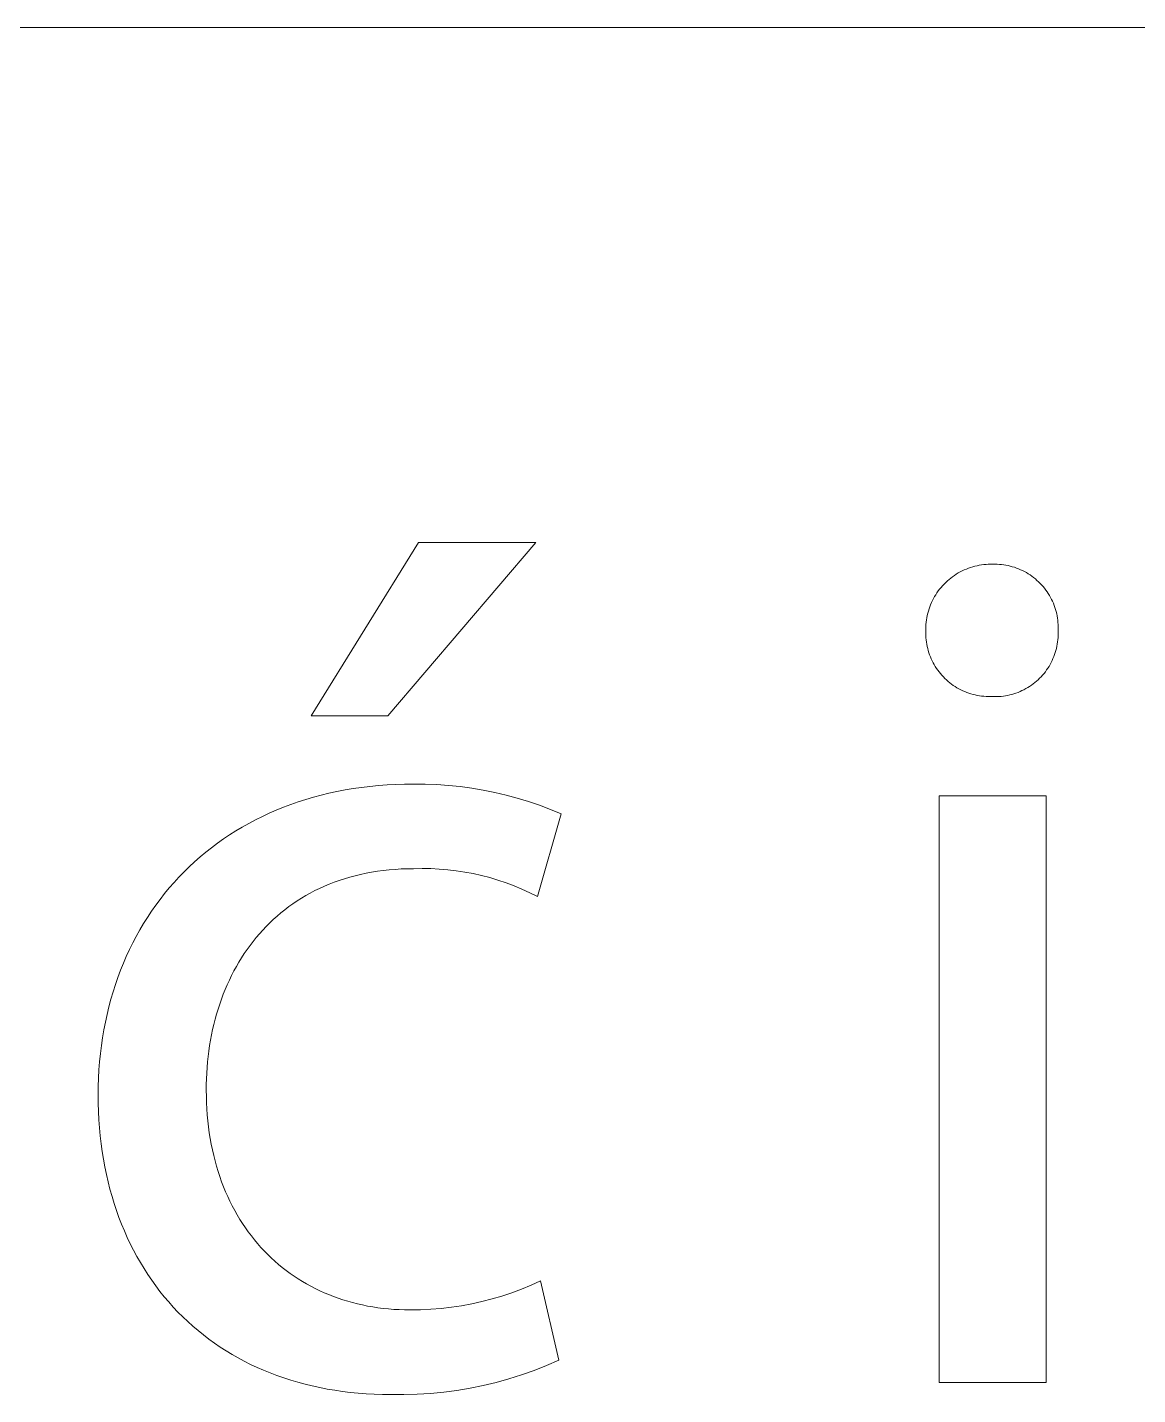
# Model space of a CAD drawing. Header units: millimetres. Extents: x -1893 to 2799, y -925 to 2353.
# Drawn here: x 2179.9 to 2222.9, y -846.5 to -793.5 of the extents above; entities that cross this region are included whole.
import ezdxf

# ---------------------------------------------------------------- set-up
doc = ezdxf.new("R2010")
doc.units = ezdxf.units.MM
doc.header["$MEASUREMENT"] = 0
doc.layers.add('Domyślny', color=7, linetype='Continuous', true_color=0x000000)

msp = doc.modelspace()

# ---------------------------------------------------------------- linework, layer by layer
at = {"layer": 'Domyślny', "color": 18, "lineweight": 15, "true_color": 0x000000}
for p, q in [((1025.42, -793.521), (2794.123, -793.521)), ((2190.921, -820.197), (2195.077, -813.478)), ((2199.624, -813.478), (2193.89, -820.197)), ((2195.077, -813.478), (2199.624, -813.478)), ((2215.842, -814.754), (2215.915, -814.706)), ((2215.915, -814.706), (2215.99, -814.661)), ((2215.99, -814.661), (2216.066, -814.618)), ((2216.066, -814.618), (2216.144, -814.578)), ((2216.144, -814.578), (2216.223, -814.541)), ((2216.223, -814.541), (2216.303, -814.507)), ((2216.303, -814.507), (2216.385, -814.475)), ((2216.385, -814.475), (2216.467, -814.447)), ((2216.467, -814.447), (2216.551, -814.421)), ((2216.551, -814.421), (2216.635, -814.398)), ((2216.635, -814.398), (2216.72, -814.378)), ((2216.72, -814.378), (2216.806, -814.361)), ((2216.806, -814.361), (2216.892, -814.347)), ((2216.892, -814.347), (2216.979, -814.336)), ((2216.979, -814.336), (2217.066, -814.328)), ((2217.066, -814.328), (2217.153, -814.323)), ((2217.153, -814.323), (2217.241, -814.321)), ((2217.241, -814.321), (2217.328, -814.322)), ((2217.328, -814.322), (2217.413, -814.321)), ((2217.413, -814.321), (2217.498, -814.323)), ((2217.498, -814.323), (2217.582, -814.327)), ((2217.582, -814.327), (2217.667, -814.335)), ((2217.667, -814.335), (2217.751, -814.346)), ((2217.751, -814.346), (2217.835, -814.359)), ((2217.835, -814.359), (2217.918, -814.376)), ((2217.918, -814.376), (2218.001, -814.395)), ((2218.001, -814.395), (2218.083, -814.417)), ((2218.083, -814.417), (2218.164, -814.442)), ((2218.164, -814.442), (2218.244, -814.469)), ((2218.244, -814.469), (2218.323, -814.5)), ((2218.323, -814.5), (2218.401, -814.533)), ((2218.401, -814.533), (2218.478, -814.569)), ((2218.478, -814.569), (2218.554, -814.607)), ((2218.554, -814.607), (2218.628, -814.648)), ((2218.628, -814.648), (2218.701, -814.692)), ((2218.701, -814.692), (2218.772, -814.738)), ((2218.772, -814.738), (2218.842, -814.786)), ((2215.269, -815.288), (2215.324, -815.22)), ((2215.324, -815.22), (2215.381, -815.154)), ((2215.381, -815.154), (2215.441, -815.09)), ((2215.441, -815.09), (2215.503, -815.028)), ((2215.503, -815.028), (2215.567, -814.969)), ((2215.567, -814.969), (2215.633, -814.911)), ((2215.633, -814.911), (2215.701, -814.856)), ((2215.701, -814.856), (2215.77, -814.804)), ((2215.77, -814.804), (2215.842, -814.754)), ((2218.842, -814.786), (2218.91, -814.837)), ((2218.91, -814.837), (2218.976, -814.89)), ((2218.976, -814.89), (2219.04, -814.946)), ((2219.04, -814.946), (2219.103, -815.003)), ((2219.103, -815.003), (2219.163, -815.063)), ((2219.163, -815.063), (2219.221, -815.125)), ((2219.221, -815.125), (2219.277, -815.188)), ((2219.277, -815.188), (2219.331, -815.254)), ((2219.331, -815.254), (2219.383, -815.321)), ((2214.954, -815.811), (2214.991, -815.731)), ((2214.991, -815.731), (2215.031, -815.654)), ((2215.031, -815.654), (2215.073, -815.577)), ((2215.073, -815.577), (2215.118, -815.502)), ((2215.118, -815.502), (2215.166, -815.429)), ((2215.166, -815.429), (2215.216, -815.358)), ((2215.216, -815.358), (2215.269, -815.288)), ((2219.383, -815.321), (2219.432, -815.391)), ((2219.432, -815.391), (2219.479, -815.461)), ((2219.479, -815.461), (2219.523, -815.534)), ((2219.523, -815.534), (2219.565, -815.608)), ((2219.565, -815.608), (2219.604, -815.683)), ((2219.604, -815.683), (2219.64, -815.759)), ((2219.64, -815.759), (2219.674, -815.837)), ((2214.773, -816.394), (2214.79, -816.308)), ((2214.79, -816.308), (2214.81, -816.223)), ((2214.81, -816.223), (2214.833, -816.138)), ((2214.833, -816.138), (2214.859, -816.055)), ((2214.859, -816.055), (2214.888, -815.972)), ((2214.888, -815.972), (2214.919, -815.891)), ((2214.919, -815.891), (2214.954, -815.811)), ((2219.674, -815.837), (2219.705, -815.916)), ((2219.705, -815.916), (2219.734, -815.996)), ((2219.734, -815.996), (2219.76, -816.077)), ((2219.76, -816.077), (2219.783, -816.159)), ((2219.783, -816.159), (2219.803, -816.241)), ((2219.803, -816.241), (2219.82, -816.324)), ((2219.82, -816.324), (2219.834, -816.408)), ((2214.733, -816.828), (2214.735, -816.741)), ((2214.734, -816.915), (2214.733, -816.828)), ((2214.735, -816.741), (2214.74, -816.653)), ((2214.74, -816.653), (2214.748, -816.566)), ((2214.748, -816.566), (2214.759, -816.48)), ((2214.759, -816.48), (2214.773, -816.394)), ((2219.834, -816.408), (2219.846, -816.492)), ((2219.846, -816.492), (2219.854, -816.576)), ((2219.854, -816.576), (2219.86, -816.661)), ((2219.862, -816.831), (2219.859, -816.915)), ((2219.86, -816.661), (2219.863, -816.746)), ((2219.863, -816.746), (2219.862, -816.831)), ((2214.733, -817), (2214.734, -816.915)), ((2214.735, -817.085), (2214.733, -817)), ((2214.74, -817.169), (2214.735, -817.085)), ((2214.747, -817.254), (2214.74, -817.169)), ((2214.758, -817.338), (2214.747, -817.254)), ((2214.771, -817.421), (2214.758, -817.338)), ((2219.839, -817.334), (2219.827, -817.417)), ((2219.849, -817.251), (2219.839, -817.334)), ((2219.856, -817.167), (2219.849, -817.251)), ((2219.86, -817.083), (2219.856, -817.167)), ((2219.859, -816.915), (2219.861, -816.999)), ((2219.861, -816.999), (2219.86, -817.083)), ((2214.787, -817.504), (2214.771, -817.421)), ((2214.807, -817.587), (2214.787, -817.504)), ((2214.829, -817.668), (2214.807, -817.587)), ((2214.853, -817.749), (2214.829, -817.668)), ((2214.881, -817.829), (2214.853, -817.749)), ((2214.911, -817.908), (2214.881, -817.829)), ((2214.944, -817.986), (2214.911, -817.908)), ((2219.692, -817.902), (2219.66, -817.98)), ((2219.721, -817.823), (2219.692, -817.902)), ((2219.748, -817.744), (2219.721, -817.823)), ((2219.772, -817.663), (2219.748, -817.744)), ((2219.793, -817.582), (2219.772, -817.663)), ((2219.811, -817.5), (2219.793, -817.582)), ((2219.827, -817.417), (2219.811, -817.5)), ((2214.98, -818.063), (2214.944, -817.986)), ((2215.018, -818.139), (2214.98, -818.063)), ((2215.059, -818.213), (2215.018, -818.139)), ((2215.102, -818.285), (2215.059, -818.213)), ((2215.148, -818.357), (2215.102, -818.285)), ((2215.196, -818.426), (2215.148, -818.357)), ((2215.247, -818.494), (2215.196, -818.426)), ((2219.414, -818.419), (2219.364, -818.486)), ((2219.461, -818.349), (2219.414, -818.419)), ((2219.506, -818.278), (2219.461, -818.349)), ((2219.548, -818.206), (2219.506, -818.278)), ((2219.588, -818.132), (2219.548, -818.206)), ((2219.625, -818.056), (2219.588, -818.132)), ((2219.66, -817.98), (2219.625, -818.056)), ((2215.3, -818.56), (2215.247, -818.494)), ((2215.355, -818.624), (2215.3, -818.56)), ((2215.412, -818.686), (2215.355, -818.624)), ((2215.472, -818.747), (2215.412, -818.686)), ((2215.533, -818.805), (2215.472, -818.747)), ((2215.597, -818.861), (2215.533, -818.805)), ((2215.662, -818.915), (2215.597, -818.861)), ((2215.729, -818.966), (2215.662, -818.915)), ((2215.798, -819.015), (2215.729, -818.966)), ((2218.89, -818.959), (2218.822, -819.009)), ((2218.956, -818.908), (2218.89, -818.959)), ((2219.02, -818.854), (2218.956, -818.908)), ((2219.083, -818.797), (2219.02, -818.854)), ((2219.143, -818.739), (2219.083, -818.797)), ((2219.202, -818.679), (2219.143, -818.739)), ((2219.258, -818.617), (2219.202, -818.679)), ((2219.312, -818.552), (2219.258, -818.617)), ((2219.364, -818.486), (2219.312, -818.552)), ((2215.869, -819.062), (2215.798, -819.015)), ((2215.941, -819.106), (2215.869, -819.062)), ((2216.015, -819.148), (2215.941, -819.106)), ((2216.09, -819.187), (2216.015, -819.148)), ((2216.166, -819.224), (2216.09, -819.187)), ((2216.244, -819.258), (2216.166, -819.224)), ((2216.322, -819.289), (2216.244, -819.258)), ((2216.402, -819.317), (2216.322, -819.289)), ((2216.483, -819.343), (2216.402, -819.317)), ((2216.564, -819.366), (2216.483, -819.343)), ((2216.646, -819.386), (2216.564, -819.366)), ((2216.729, -819.404), (2216.646, -819.386)), ((2216.813, -819.418), (2216.729, -819.404)), ((2216.896, -819.429), (2216.813, -819.418)), ((2216.981, -819.438), (2216.896, -819.429)), ((2217.065, -819.444), (2216.981, -819.438)), ((2217.15, -819.447), (2217.065, -819.444)), ((2217.234, -819.447), (2217.15, -819.447)), ((2217.318, -819.451), (2217.234, -819.447)), ((2217.402, -819.453), (2217.318, -819.451)), ((2217.486, -819.452), (2217.402, -819.453)), ((2217.57, -819.449), (2217.486, -819.452)), ((2217.654, -819.442), (2217.57, -819.449)), ((2217.737, -819.432), (2217.654, -819.442)), ((2217.82, -819.42), (2217.737, -819.432)), ((2217.903, -819.405), (2217.82, -819.42)), ((2217.985, -819.386), (2217.903, -819.405)), ((2218.066, -819.366), (2217.985, -819.386)), ((2218.147, -819.342), (2218.066, -819.366)), ((2218.226, -819.315), (2218.147, -819.342)), ((2218.305, -819.286), (2218.226, -819.315)), ((2218.383, -819.254), (2218.305, -819.286)), ((2218.459, -819.22), (2218.383, -819.254)), ((2218.535, -819.183), (2218.459, -819.22)), ((2218.609, -819.143), (2218.535, -819.183)), ((2218.681, -819.101), (2218.609, -819.143)), ((2218.753, -819.056), (2218.681, -819.101)), ((2218.822, -819.009), (2218.753, -819.056)), ((2193.89, -820.197), (2190.921, -820.197)), ((2191.307, -823.27), (2191.612, -823.196)), ((2191.612, -823.196), (2191.921, -823.129)), ((2191.921, -823.129), (2192.234, -823.068)), ((2192.234, -823.068), (2192.552, -823.015)), ((2192.552, -823.015), (2192.874, -822.968)), ((2192.874, -822.968), (2193.2, -822.928)), ((2193.2, -822.928), (2193.53, -822.896)), ((2193.53, -822.896), (2193.864, -822.87)), ((2193.864, -822.87), (2194.202, -822.852)), ((2194.202, -822.852), (2194.544, -822.841)), ((2194.544, -822.841), (2194.89, -822.837)), ((2194.89, -822.837), (2195.342, -822.84)), ((2195.342, -822.84), (2195.794, -822.857)), ((2195.794, -822.857), (2196.245, -822.889)), ((2196.245, -822.889), (2196.694, -822.935)), ((2196.694, -822.935), (2197.142, -822.996)), ((2197.142, -822.996), (2197.588, -823.071)), ((2197.588, -823.071), (2198.031, -823.161)), ((2198.031, -823.161), (2198.471, -823.265)), ((2189.572, -823.85), (2189.85, -823.737)), ((2189.85, -823.737), (2190.132, -823.631)), ((2190.132, -823.631), (2190.419, -823.531)), ((2190.419, -823.531), (2190.711, -823.437)), ((2190.711, -823.437), (2191.007, -823.35)), ((2191.007, -823.35), (2191.307, -823.27)), ((2198.471, -823.265), (2198.908, -823.383)), ((2198.908, -823.383), (2199.34, -823.515)), ((2199.34, -823.515), (2199.768, -823.661)), ((2199.768, -823.661), (2200.191, -823.82)), ((2215.25, -823.29), (2219.39, -823.29)), ((2215.25, -846.024), (2215.25, -823.29)), ((2219.39, -823.29), (2219.39, -846.024)), ((2188.509, -824.361), (2188.768, -824.224)), ((2188.768, -824.224), (2189.031, -824.093)), ((2189.031, -824.093), (2189.299, -823.969)), ((2189.299, -823.969), (2189.572, -823.85)), ((2200.608, -823.993), (2199.687, -827.196)), ((2200.191, -823.82), (2200.608, -823.993)), ((2187.524, -824.967), (2187.763, -824.807)), ((2187.763, -824.807), (2188.006, -824.653)), ((2188.006, -824.653), (2188.255, -824.504)), ((2188.255, -824.504), (2188.509, -824.361)), ((2186.838, -825.481), (2187.062, -825.304)), ((2187.062, -825.304), (2187.29, -825.133)), ((2187.29, -825.133), (2187.524, -824.967)), ((2186.2, -826.043), (2186.407, -825.851)), ((2186.407, -825.851), (2186.62, -825.663)), ((2186.62, -825.663), (2186.838, -825.481)), ((2185.801, -826.444), (2185.998, -826.241)), ((2185.998, -826.241), (2186.2, -826.043)), ((2192.622, -826.389), (2192.414, -826.445)), ((2192.832, -826.339), (2192.622, -826.389)), ((2193.047, -826.293), (2192.832, -826.339)), ((2193.265, -826.253), (2193.047, -826.293)), ((2193.486, -826.217), (2193.265, -826.253)), ((2193.711, -826.187), (2193.486, -826.217)), ((2193.94, -826.163), (2193.711, -826.187)), ((2194.172, -826.143), (2193.94, -826.163)), ((2194.408, -826.129), (2194.172, -826.143)), ((2194.647, -826.121), (2194.408, -826.129)), ((2194.89, -826.118), (2194.647, -826.121)), ((2195.221, -826.111), (2194.89, -826.118)), ((2195.553, -826.115), (2195.221, -826.111)), ((2195.884, -826.131), (2195.553, -826.115)), ((2196.214, -826.158), (2195.884, -826.131)), ((2196.543, -826.197), (2196.214, -826.158)), ((2196.871, -826.247), (2196.543, -826.197)), ((2197.197, -826.309), (2196.871, -826.247)), ((2197.52, -826.381), (2197.197, -826.309)), ((2197.841, -826.465), (2197.52, -826.381)), ((2185.244, -827.083), (2185.424, -826.865)), ((2185.424, -826.865), (2185.61, -826.652)), ((2185.61, -826.652), (2185.801, -826.444)), ((2191.248, -826.879), (2191.067, -826.967)), ((2191.434, -826.795), (2191.248, -826.879)), ((2191.622, -826.716), (2191.434, -826.795)), ((2191.815, -826.641), (2191.622, -826.716)), ((2192.011, -826.571), (2191.815, -826.641)), ((2192.211, -826.505), (2192.011, -826.571)), ((2192.414, -826.445), (2192.211, -826.505)), ((2198.158, -826.56), (2197.841, -826.465)), ((2198.473, -826.666), (2198.158, -826.56)), ((2198.783, -826.783), (2198.473, -826.666)), ((2199.089, -826.91), (2198.783, -826.783)), ((2199.39, -827.048), (2199.089, -826.91)), ((2184.901, -827.534), (2185.07, -827.306)), ((2185.07, -827.306), (2185.244, -827.083)), ((2190.378, -827.364), (2190.215, -827.474)), ((2190.545, -827.259), (2190.378, -827.364)), ((2190.715, -827.157), (2190.545, -827.259)), ((2190.889, -827.06), (2190.715, -827.157)), ((2191.067, -826.967), (2190.889, -827.06)), ((2199.687, -827.196), (2199.39, -827.048)), ((2184.581, -828.003), (2184.738, -827.766)), ((2184.738, -827.766), (2184.901, -827.534)), ((2189.601, -827.954), (2189.456, -828.083)), ((2189.748, -827.828), (2189.601, -827.954)), ((2189.9, -827.706), (2189.748, -827.828)), ((2190.056, -827.588), (2189.9, -827.706)), ((2190.215, -827.474), (2190.056, -827.588)), ((2184.144, -828.74), (2184.284, -828.49)), ((2184.284, -828.49), (2184.429, -828.244)), ((2184.429, -828.244), (2184.581, -828.003)), ((2189.047, -828.494), (2188.918, -828.638)), ((2189.179, -828.353), (2189.047, -828.494)), ((2189.316, -828.216), (2189.179, -828.353)), ((2189.456, -828.083), (2189.316, -828.216)), ((2183.883, -829.254), (2184.011, -828.995)), ((2184.011, -828.995), (2184.144, -828.74)), ((2188.671, -828.936), (2188.554, -829.09)), ((2188.792, -828.785), (2188.671, -828.936)), ((2188.918, -828.638), (2188.792, -828.785)), ((2183.646, -829.784), (2183.762, -829.517)), ((2183.762, -829.517), (2183.883, -829.254)), ((2188.224, -829.572), (2188.122, -829.739)), ((2188.33, -829.408), (2188.224, -829.572)), ((2188.44, -829.247), (2188.33, -829.408)), ((2188.554, -829.09), (2188.44, -829.247)), ((2183.434, -830.33), (2183.537, -830.055)), ((2183.537, -830.055), (2183.646, -829.784)), ((2187.93, -830.081), (2187.84, -830.256)), ((2188.024, -829.908), (2187.93, -830.081)), ((2188.122, -829.739), (2188.024, -829.908)), ((2183.247, -830.892), (2183.338, -830.609)), ((2183.338, -830.609), (2183.434, -830.33)), ((2187.671, -830.616), (2187.592, -830.799)), ((2187.753, -830.435), (2187.671, -830.616)), ((2187.84, -830.256), (2187.753, -830.435)), ((2183.163, -831.178), (2183.247, -830.892)), ((2187.517, -830.985), (2187.447, -831.174)), ((2187.592, -830.799), (2187.517, -830.985)), ((2183.015, -831.762), (2183.086, -831.469)), ((2183.086, -831.469), (2183.163, -831.178)), ((2187.317, -831.558), (2187.259, -831.754)), ((2187.38, -831.365), (2187.317, -831.558)), ((2187.447, -831.174), (2187.38, -831.365)), ((2182.892, -832.361), (2182.95, -832.06)), ((2182.95, -832.06), (2183.015, -831.762)), ((2187.153, -832.152), (2187.106, -832.354)), ((2187.204, -831.952), (2187.153, -832.152)), ((2187.259, -831.754), (2187.204, -831.952)), ((2182.796, -832.972), (2182.841, -832.665)), ((2182.841, -832.665), (2182.892, -832.361)), ((2187.064, -832.558), (2187.025, -832.765)), ((2187.106, -832.354), (2187.064, -832.558)), ((2182.727, -833.597), (2182.759, -833.283)), ((2182.759, -833.283), (2182.796, -832.972)), ((2186.959, -833.182), (2186.933, -833.394)), ((2186.99, -832.973), (2186.959, -833.182)), ((2187.025, -832.765), (2186.99, -832.973)), ((2182.703, -833.914), (2182.727, -833.597)), ((2186.91, -833.607), (2186.892, -833.822)), ((2186.933, -833.394), (2186.91, -833.607)), ((2182.675, -834.557), (2182.686, -834.234)), ((2182.686, -834.234), (2182.703, -833.914)), ((2186.867, -834.256), (2186.861, -834.475)), ((2186.878, -834.038), (2186.867, -834.256)), ((2186.892, -833.822), (2186.878, -834.038)), ((2182.672, -834.883), (2182.675, -834.557)), ((2186.861, -834.475), (2186.859, -834.696)), ((2186.859, -834.696), (2186.862, -834.941)), ((2182.675, -835.208), (2182.672, -834.883)), ((2182.685, -835.528), (2182.675, -835.208)), ((2186.862, -834.941), (2186.869, -835.184)), ((2186.869, -835.184), (2186.881, -835.423)), ((2182.701, -835.846), (2182.685, -835.528)), ((2182.724, -836.16), (2182.701, -835.846)), ((2186.881, -835.423), (2186.898, -835.659)), ((2186.898, -835.659), (2186.92, -835.893)), ((2186.92, -835.893), (2186.946, -836.123)), ((2182.753, -836.47), (2182.724, -836.16)), ((2186.946, -836.123), (2186.977, -836.35)), ((2186.977, -836.35), (2187.012, -836.574)), ((2182.788, -836.776), (2182.753, -836.47)), ((2182.829, -837.079), (2182.788, -836.776)), ((2187.012, -836.574), (2187.052, -836.794)), ((2187.052, -836.794), (2187.097, -837.012)), ((2182.877, -837.378), (2182.829, -837.079)), ((2182.931, -837.674), (2182.877, -837.378)), ((2187.097, -837.012), (2187.146, -837.226)), ((2187.146, -837.226), (2187.199, -837.437)), ((2187.199, -837.437), (2187.257, -837.645)), ((2182.991, -837.965), (2182.931, -837.674)), ((2183.057, -838.253), (2182.991, -837.965)), ((2187.257, -837.645), (2187.318, -837.849)), ((2187.318, -837.849), (2187.384, -838.05)), ((2187.384, -838.05), (2187.455, -838.248)), ((2183.129, -838.537), (2183.057, -838.253)), ((2183.207, -838.816), (2183.129, -838.537)), ((2187.455, -838.248), (2187.529, -838.442)), ((2187.529, -838.442), (2187.608, -838.633)), ((2183.291, -839.092), (2183.207, -838.816)), ((2183.381, -839.363), (2183.291, -839.092)), ((2187.608, -838.633), (2187.69, -838.82)), ((2187.69, -838.82), (2187.776, -839.004)), ((2187.776, -839.004), (2187.867, -839.184)), ((2183.477, -839.631), (2183.381, -839.363)), ((2183.579, -839.894), (2183.477, -839.631)), ((2187.867, -839.184), (2187.961, -839.361)), ((2187.961, -839.361), (2188.059, -839.534)), ((2188.059, -839.534), (2188.161, -839.704)), ((2183.686, -840.152), (2183.579, -839.894)), ((2183.799, -840.407), (2183.686, -840.152)), ((2188.161, -839.704), (2188.266, -839.87)), ((2188.266, -839.87), (2188.376, -840.032)), ((2188.376, -840.032), (2188.488, -840.191)), ((2183.917, -840.657), (2183.799, -840.407)), ((2184.042, -840.902), (2183.917, -840.657)), ((2188.488, -840.191), (2188.605, -840.346)), ((2188.605, -840.346), (2188.725, -840.497)), ((2188.725, -840.497), (2188.848, -840.645)), ((2188.848, -840.645), (2188.975, -840.788)), ((2184.171, -841.143), (2184.042, -840.902)), ((2184.307, -841.38), (2184.171, -841.143)), ((2188.975, -840.788), (2189.105, -840.928)), ((2189.105, -840.928), (2189.239, -841.064)), ((2189.239, -841.064), (2189.375, -841.196)), ((2189.375, -841.196), (2189.515, -841.324)), ((2184.447, -841.612), (2184.307, -841.38)), ((2184.593, -841.839), (2184.447, -841.612)), ((2189.515, -841.324), (2189.658, -841.448)), ((2189.658, -841.448), (2189.805, -841.569)), ((2189.805, -841.569), (2189.954, -841.685)), ((2189.954, -841.685), (2190.106, -841.797)), ((2184.745, -842.062), (2184.593, -841.839)), ((2184.902, -842.28), (2184.745, -842.062)), ((2185.064, -842.493), (2184.902, -842.28)), ((2190.106, -841.797), (2190.262, -841.905)), ((2190.262, -841.905), (2190.42, -842.009)), ((2190.42, -842.009), (2190.581, -842.109)), ((2190.581, -842.109), (2190.745, -842.205)), ((2190.745, -842.205), (2190.912, -842.297)), ((2199.073, -842.406), (2199.445, -842.252)), ((2199.445, -842.252), (2199.812, -842.086)), ((2199.812, -842.086), (2200.515, -845.164)), ((2185.231, -842.701), (2185.064, -842.493)), ((2185.403, -842.904), (2185.231, -842.701)), ((2190.912, -842.297), (2191.081, -842.384)), ((2191.081, -842.384), (2191.253, -842.467)), ((2191.253, -842.467), (2191.428, -842.546)), ((2191.428, -842.546), (2191.605, -842.621)), ((2191.605, -842.621), (2191.785, -842.692)), ((2191.785, -842.692), (2191.967, -842.758)), ((2191.967, -842.758), (2192.152, -842.819)), ((2192.152, -842.819), (2192.339, -842.877)), ((2197.54, -842.888), (2197.929, -842.788)), ((2197.929, -842.788), (2198.315, -842.674)), ((2198.315, -842.674), (2198.696, -842.546)), ((2198.696, -842.546), (2199.073, -842.406)), ((2185.581, -843.102), (2185.403, -842.904)), ((2185.763, -843.295), (2185.581, -843.102)), ((2185.951, -843.483), (2185.763, -843.295)), ((2192.339, -842.877), (2192.528, -842.929)), ((2192.528, -842.929), (2192.72, -842.978)), ((2192.72, -842.978), (2192.913, -843.022)), ((2192.913, -843.022), (2193.109, -843.061)), ((2193.109, -843.061), (2193.308, -843.096)), ((2193.308, -843.096), (2193.508, -843.126)), ((2193.508, -843.126), (2193.71, -843.152)), ((2193.71, -843.152), (2193.914, -843.173)), ((2193.914, -843.173), (2194.12, -843.19)), ((2194.12, -843.19), (2194.328, -843.202)), ((2194.328, -843.202), (2194.538, -843.209)), ((2194.538, -843.209), (2194.749, -843.211)), ((2194.749, -843.211), (2195.152, -843.206)), ((2195.152, -843.206), (2195.553, -843.188)), ((2195.553, -843.188), (2195.954, -843.156)), ((2195.954, -843.156), (2196.354, -843.109)), ((2196.354, -843.109), (2196.752, -843.049)), ((2196.752, -843.049), (2197.147, -842.976)), ((2197.147, -842.976), (2197.54, -842.888)), ((2186.144, -843.666), (2185.951, -843.483)), ((2186.341, -843.844), (2186.144, -843.666)), ((2186.544, -844.016), (2186.341, -843.844)), ((2186.751, -844.183), (2186.544, -844.016)), ((2186.963, -844.345), (2186.751, -844.183)), ((2187.18, -844.502), (2186.963, -844.345)), ((2187.401, -844.652), (2187.18, -844.502)), ((2187.627, -844.798), (2187.401, -844.652)), ((2187.858, -844.938), (2187.627, -844.798)), ((2188.093, -845.072), (2187.858, -844.938)), ((2188.333, -845.2), (2188.093, -845.072)), ((2188.577, -845.323), (2188.333, -845.2)), ((2188.826, -845.44), (2188.577, -845.323)), ((2189.079, -845.551), (2188.826, -845.44)), ((2200.041, -845.369), (2199.561, -845.558)), ((2200.515, -845.164), (2200.041, -845.369)), ((2189.336, -845.656), (2189.079, -845.551)), ((2189.597, -845.755), (2189.336, -845.656)), ((2189.863, -845.849), (2189.597, -845.755)), ((2190.133, -845.936), (2189.863, -845.849)), ((2190.407, -846.017), (2190.133, -845.936)), ((2198.583, -845.884), (2198.086, -846.022)), ((2199.075, -845.729), (2198.583, -845.884)), ((2199.561, -845.558), (2199.075, -845.729)), ((2190.685, -846.092), (2190.407, -846.017)), ((2190.967, -846.16), (2190.685, -846.092)), ((2191.253, -846.223), (2190.967, -846.16)), ((2191.543, -846.279), (2191.253, -846.223)), ((2191.837, -846.328), (2191.543, -846.279)), ((2192.135, -846.371), (2191.837, -846.328)), ((2192.437, -846.408), (2192.135, -846.371)), ((2192.742, -846.438), (2192.437, -846.408)), ((2193.051, -846.462), (2192.742, -846.438)), ((2193.363, -846.479), (2193.051, -846.462)), ((2193.68, -846.489), (2193.363, -846.479)), ((2193.999, -846.492), (2193.68, -846.489)), ((2194.515, -846.496), (2193.999, -846.492)), ((2195.031, -846.481), (2194.515, -846.496)), ((2195.546, -846.449), (2195.031, -846.481)), ((2196.059, -846.399), (2195.546, -846.449)), ((2196.57, -846.331), (2196.059, -846.399)), ((2197.079, -846.245), (2196.57, -846.331)), ((2197.584, -846.142), (2197.079, -846.245)), ((2198.086, -846.022), (2197.584, -846.142)), ((2219.39, -846.024), (2215.25, -846.024))]:
    msp.add_line(p, q, dxfattribs=at)

doc.saveas('drawing.dxf')
